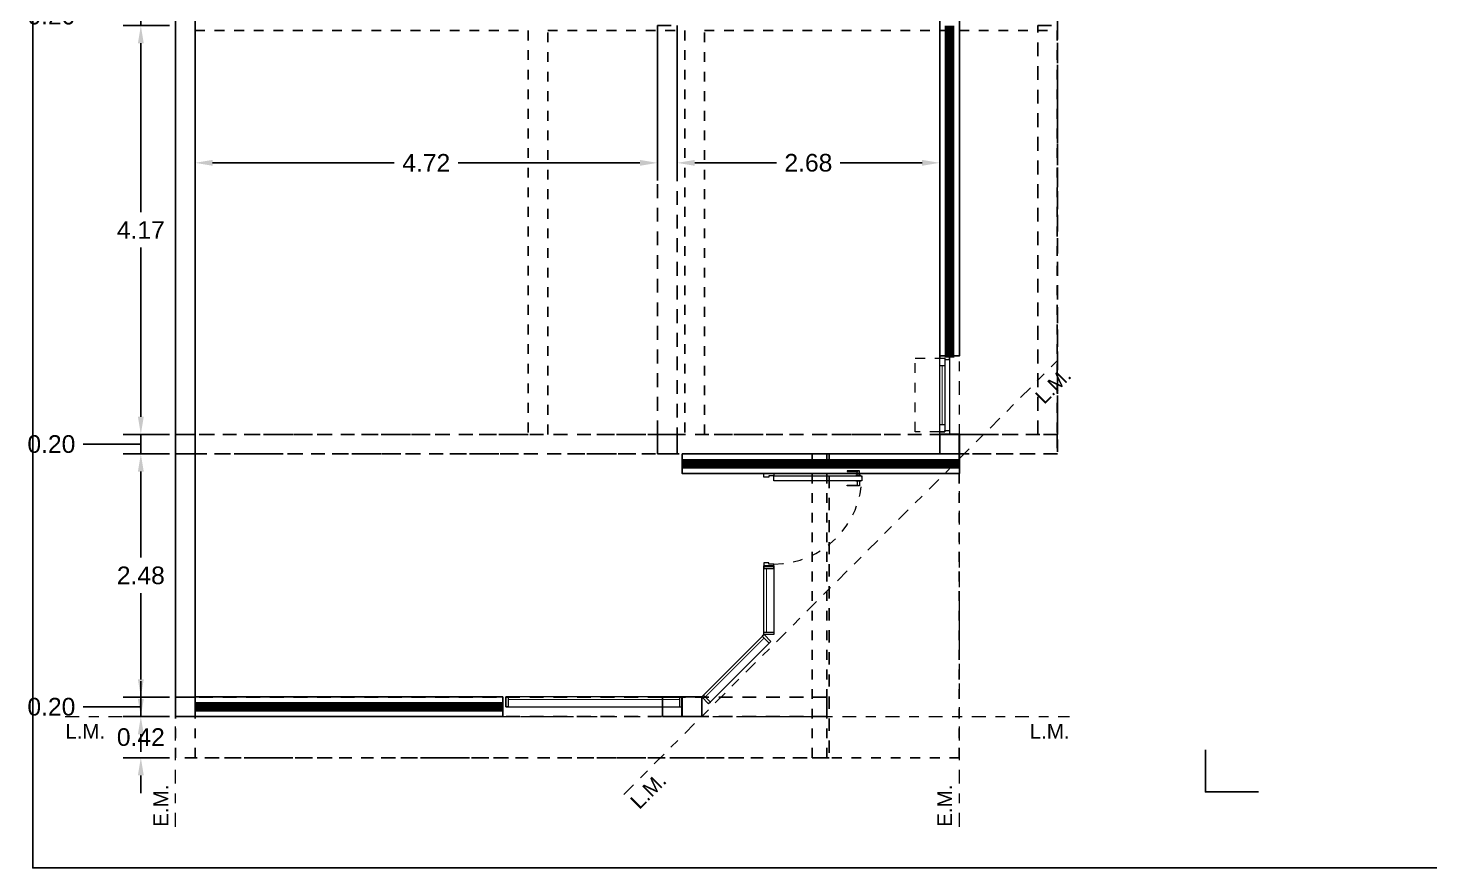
# Model space of a CAD drawing. Header units: metres. Extents: x -533726 to -533540, y -594667 to -594604.
# Drawn here: x -533655.53 to -533641.22, y -594628.27 to -594619.7 of the extents above; entities that cross this region are included whole.
import ezdxf
from ezdxf.enums import TextEntityAlignment as Align
from ezdxf.xclip import XClip

# ---------------------------------------------------------------- set-up
doc = ezdxf.new("R2010")
doc.units = ezdxf.units.M
doc.header["$LTSCALE"] = 0.5
doc.header["$XCLIPFRAME"] = 0
for name, pattern in [('ACAD_ISO07W100', [3, 0, -3]), ('HIDDEN', [0.375, 0.25, -0.125]), ('Hidden Line', [391.222223, 282.222223, -109]), ('LÍNEAS_OCULTAS2', [4.7625, 3.175, -1.5875]), ('RAYA-PUNTO', [0.625, 0.375, -0.1, 0.05, -0.1]), ('RAYITA-RAYITA', [0.175, 0.075, -0.1])]:
    doc.linetypes.add(name, pattern=pattern)
doc.layers.add('00_COTAS', color=2, linetype='Continuous', plot=False)
doc.layers.add('ayuda', color=6, linetype='Continuous', plot=False)
for name, color, linetype in [('A - MUROS', 5, 'Continuous'), ('A - PROYECCION', 9, 'HIDDEN'), ('c - LAD COM 20', 30, 'Continuous'), ('E - COLUMNAS', 4, 'Continuous'), ('E - LOSAS', 1, 'ACAD_ISO07W100'), ('E - VIGAS', 3, 'Hidden Line'), ('E - VIGAS encadenado', 2, 'Hidden Line')]:
    doc.layers.add(name, color=color, linetype=linetype)
doc.layers.add('A Eje', color=1, linetype='RAYA-PUNTO', lineweight=0)
doc.layers.add('B Carpinteria', color=1, linetype='Continuous', lineweight=0)
doc.layers.add('C Vidrio', color=7, linetype='Continuous', lineweight=0, true_color=0x62b7ad)
doc.styles.add('Arial 100', font='arial.ttf', dxfattribs={"height": 0.2})
doc.styles.get("Standard").update_dxf_attribs({"font": 'arial.ttf'})
doc.dimstyles.new('Standard Mod', dxfattribs={"dimtxt": 0.18, "dimasz": 0.18, "dimexe": 0.18, "dimexo": 0.0625, "dimgap": 0.09, "dimtad": 0, "dimtih": 1, "dimtoh": 1, "dimzin": 0, "dimdsep": 46, "dimtxsty": 'Standard', "dimcen": 0.09, "dimadec": 0, "dimazin": 0, "dimtfac": 1, "dimtofl": 0, "dimtmove": 0, "dimatfit": 3, "dimfxl": 1, "dimtolj": 1, "dimtzin": 0, "dimarcsym": 0})

# ---------------------------------------------------------------- blocks, each defined once
blk = doc.blocks.new('*U64')
at = {"color": 0, "linetype": 'ByBlock', "lineweight": -2}
blk.add_line((-1.5, 0), (12.167, 0), dxfattribs=at)
at = {"color": 0, "linetype": 'ByBlock', "lineweight": -2, "style": 'Arial 100'}
blk.add_text('L.M.', height=0.2, dxfattribs=at).set_placement((-1.5, -0.3))
blk.add_text('L.M.', height=0.2, dxfattribs=at).set_placement((12.167, -0.3), align=Align.RIGHT)
blk = doc.blocks.new('*U41')
at = {"color": 0, "linetype": 'ByBlock', "lineweight": -2}
blk.add_line((-1.5, 0), (28.167, 0), dxfattribs=at)
at = {"color": 0, "linetype": 'ByBlock', "lineweight": -2, "style": 'Arial 100'}
blk.add_text('E.M.', height=0.2, dxfattribs=at).set_placement((-1.5, 0.1))
blk = doc.blocks.new('*U63')
at = {"color": 0, "linetype": 'ByBlock', "lineweight": -2}
blk.add_line((-1.5, 0), (6.836, 0), dxfattribs=at)
at = {"color": 0, "linetype": 'ByBlock', "lineweight": -2, "style": 'Arial 100'}
blk.add_text('L.M.', height=0.2, dxfattribs=at).set_placement((-1.5, -0.3))
blk.add_text('L.M.', height=0.2, dxfattribs=at).set_placement((6.836, -0.3), align=Align.RIGHT)
blk = doc.blocks.new('lineas munic')
at = {"layer": 'A Eje', "ltscale": 0.5}
for name, p, xscale, yscale, zscale, rotation in [('*U41', (0, 0), 0.7500000000000007, 0.7500000000000007, 0.7500000000000007, 90), ('*U41', (8, 0), 0.7500000000000007, 0.7500000000000007, 0.7500000000000007, 90), ('*U63', (5.37, 0), 0.7499999999999999, 0.7499999999999999, 0.7499999999999999, 45.00000000000059)]:
    blk.add_blockref(name, p, dxfattribs=dict(at, xscale=xscale, yscale=yscale, zscale=zscale, rotation=rotation))
at = {"layer": 'A Eje', "ltscale": 0.5, "xscale": 0.75, "yscale": 0.75, "zscale": 0.75}
blk.add_blockref('*U64', (0, 0), dxfattribs=at)
blk = doc.blocks.new('*U70')
at = {"color": 0, "linetype": 'ByBlock', "lineweight": -2}
for points in [[(0, 0), (0.9, 0), (0.9, -0.1), (0, -0.1)], [(0, -0.1), (0, 0), (0.025, 0), (0.025, -0.05), (0.025, -0.05), (0.025, -0.1)], [(0.9, -0.1), (0.9, 0), (0.875, 0), (0.875, -0.05), (0.875, -0.05), (0.875, -0.1)]]:
    blk.add_lwpolyline(points, close=True, dxfattribs=at)
at = {"layer": 'C Vidrio', "linetype": 'ByBlock', "lineweight": -2, "const_width": 0.01}
blk.add_lwpolyline([(0.875, -0.025), (0.025, -0.025)], dxfattribs=at)
blk = doc.blocks.new('*U57')
at = {"color": 0, "linetype": 'ByBlock', "lineweight": -2}
for points in [[(0, 0), (1.8, 0), (1.8, -0.1), (0, -0.1)], [(0, -0.1), (0, 0), (0.025, 0), (0.025, -0.05), (0.025, -0.05), (0.025, -0.1)], [(1.8, -0.1), (1.8, 0), (1.775, 0), (1.775, -0.05), (1.775, -0.05), (1.775, -0.1)]]:
    blk.add_lwpolyline(points, close=True, dxfattribs=at)
at = {"layer": 'C Vidrio', "linetype": 'ByBlock', "lineweight": -2, "const_width": 0.01}
blk.add_lwpolyline([(1.775, -0.025), (0.025, -0.025)], dxfattribs=at)
blk = doc.blocks.new('*U72')
at = {"color": 0, "linetype": 'ByBlock', "lineweight": -2}
for points in [[(0, 0), (0.7, 0), (0.7, -0.1), (0, -0.1)], [(0, -0.1), (0, 0), (0.025, 0), (0.025, -0.05), (0.025, -0.05), (0.025, -0.1)], [(0.7, -0.1), (0.7, 0), (0.675, 0), (0.675, -0.05), (0.675, -0.05), (0.675, -0.1)]]:
    blk.add_lwpolyline(points, close=True, dxfattribs=at)
at = {"layer": 'C Vidrio', "linetype": 'ByBlock', "lineweight": -2, "const_width": 0.01}
blk.add_lwpolyline([(0.675, -0.025), (0.025, -0.025)], dxfattribs=at)
blk = doc.blocks.new('Picaporte - Planta')
at = {"color": 0, "linetype": 'ByBlock', "lineweight": -2}
blk.add_line((0.012, -0.005), (0.012, -0.045), dxfattribs=at)
blk.add_lwpolyline([(-0.025, -0.005), (0.025, -0.005), (0.025, 0), (-0.025, 0)], close=True, dxfattribs=at)
blk.add_lwpolyline([(-0.013, -0.005), (-0.013, -0.05), (0.112, -0.05), (0.112, -0.045), (0, -0.045)], dxfattribs=at)
blk = doc.blocks.new('*U54')
at = {"color": 0, "linetype": 'ByBlock', "lineweight": -2}
for points in [[(0.025, 0.9), (0.075, 0.9), (0.075, 0), (0.025, 0)], [(0, 0), (0.025, 0), (0.025, -0.05), (0.038, -0.05), (0.038, -0.1), (0, -0.1)], [(0.95, -0.1), (0.95, 0), (0.925, 0), (0.925, -0.05), (0.913, -0.05), (0.913, -0.1)]]:
    blk.add_lwpolyline(points, close=True, dxfattribs=at)
at = {"color": 0, "linetype": 'RAYITA-RAYITA', "lineweight": -2}
blk.add_arc((0.025, 0), 0.9, 360, 90, dxfattribs=at)
at = {"color": 0, "linetype": 'ByBlock', "lineweight": -2, "rotation": 270.0000000004495}
blk.add_blockref('Picaporte - Planta', (0.025, 0.862), dxfattribs=at)
at = {"color": 0, "linetype": 'ByBlock', "lineweight": -2, "xscale": -1, "rotation": 89.99999999955051}
blk.add_blockref('Picaporte - Planta', (0.075, 0.862), dxfattribs=at)
blk = doc.blocks.new('*U74')
at = {"color": 0, "linetype": 'ByBlock', "lineweight": -2}
for p, q in [((0.1, 0), (0.1, -0.05)), ((0.7, 0), (0.7, -0.05))]:
    blk.add_line(p, q, dxfattribs=at)
at = {"color": 0, "linetype": 'RAYITA-RAYITA', "lineweight": -2}
blk.add_lwpolyline([(0.025, 0), (0.025, 0.25), (0.775, 0.25), (0.775, 0)], dxfattribs=at)
at = {"color": 0, "linetype": 'ByBlock', "lineweight": -2}
for points in [[(0, 0), (0.8, 0), (0.8, -0.1), (0, -0.1)], [(0, -0.1), (0, 0), (0.025, 0), (0.025, -0.05), (0.0375, -0.05), (0.0375, -0.1)], [(0.025, 0), (0.775, 0), (0.775, -0.05), (0.025, -0.05)], [(0.8, -0.1), (0.8, 0), (0.775, 0), (0.775, -0.05), (0.7625, -0.05), (0.7625, -0.1)]]:
    blk.add_lwpolyline(points, close=True, dxfattribs=at)
at = {"layer": 'C Vidrio', "linetype": 'ByBlock', "lineweight": -2, "const_width": 0.01}
blk.add_lwpolyline([(0.7, -0.025), (0.1, -0.025)], dxfattribs=at)
blk = doc.blocks.new('CASA SEBA GONZALES - PLANTAS ARQ')
at = {"layer": 'A - MUROS'}
blk.add_lwpolyline([(523.833, 610.235), (523.833, 590.235), (527.173, 590.235), (527.173, 590.435), (524.033, 590.435), (524.033, 610.235)], dxfattribs=at)
for points in [[(531.833, 597.485), (531.833, 593.915), (531.633, 593.915), (531.633, 597.485)], [(529.003, 592.915), (531.633, 592.915), (531.633, 593.115), (531.833, 593.115), (531.833, 592.715), (529.003, 592.715)], [(529.203, 590.435), (529.003, 590.435), (529.003, 590.235), (529.203, 590.235)]]:
    blk.add_lwpolyline(points, close=True, dxfattribs=at)
at = {"layer": 'A - PROYECCION'}
blk.add_lwpolyline([(531.833, 607.235), (532.833, 607.235), (532.833, 592.915), (530.503, 592.915), (530.503, 589.815), (529.003, 589.815), (529.003, 589.815), (523.833, 589.815)], dxfattribs=at)
at = {"layer": 'ayuda'}
blk.add_lwpolyline([(522.376, 612.782), (566.855, 612.782), (566.855, 588.69), (522.376, 588.69)], close=True, dxfattribs=at)
at = {"layer": 'Defpoints', "flags": 128}
blk.add_lwpolyline([(534.344, 589.896), (534.344, 589.465), (534.885, 589.465)], dxfattribs=at)
at = {"layer": 'A Eje'}
blk.add_blockref('lineas munic', (523.833, 590.235), dxfattribs=at)
at = {"layer": 'B Carpinteria'}
for name, p, rotation in [('*U74', (531.633, 593.115), 90), ('*U54', (529.939, 592.715), 270), ('*U72', (529.839, 591.071), 90), ('*U70', (529.203, 590.435), 45)]:
    blk.add_blockref(name, p, dxfattribs=dict(at, rotation=rotation))
at = {"layer": 'B Carpinteria', "xscale": -1}
blk.add_blockref('*U57', (529.003, 590.435), dxfattribs=at)
blk = doc.blocks.new('COL PB')
at = {"layer": 'E - COLUMNAS'}
for points in [[(0, 2.68), (0.2, 2.68), (0.2, 2.88), (0, 2.88)], [(4.92, 2.68), (5.12, 2.68), (5.12, 2.88), (4.92, 2.88)], [(7.8, 2.68), (8, 2.68), (8, 2.88), (7.8, 2.88)], [(0, 0), (0.2, 0), (0.2, 0.2), (0, 0.2)], [(4.97, 0), (5.17, 0), (5.17, 0.2), (4.97, 0.2)]]:
    blk.add_lwpolyline(points, close=True, dxfattribs=at)
blk = doc.blocks.new('*D81')
at = {"layer": '00_COTAS', "color": 0, "lineweight": -2, "ltscale": 0.5, "transparency": 16777216}
for p, q in [((-533654.38, -594626.549), (-533654.38, -594626.369)), ((-533654.089, -594626.729), (-533654.56, -594626.729)), ((-533654.089, -594627.149), (-533654.56, -594627.149)), ((-533654.38, -594627.329), (-533654.38, -594627.509))]:
    blk.add_line(p, q, dxfattribs=at)
at = {"layer": '00_COTAS', "color": 0, "ltscale": 0.5, "transparency": 16777216}
for points in [[(-533654.41, -594626.549), (-533654.35, -594626.549), (-533654.38, -594626.729)], [(-533654.41, -594627.329), (-533654.35, -594627.329), (-533654.38, -594627.149)]]:
    blk.add_solid(points, dxfattribs=at)
at = {"layer": 'Defpoints', "color": 0, "ltscale": 0.5, "transparency": 16777216}
for p in [(-533654.38, -594626.729), (-533654.027, -594626.729), (-533654.027, -594627.149)]:
    blk.add_point(p, dxfattribs=at)
at = {"layer": '00_COTAS', "color": 0, "ltscale": 0.5, "transparency": 16777216, "insert": (-533654.38, -594626.939), "char_height": 0.18, "attachment_point": 5}
blk.add_mtext('\\A1;0.42', dxfattribs=at)
blk = doc.blocks.new('*D82')
at = {"layer": '00_COTAS', "color": 0, "lineweight": -2, "ltscale": 0.5, "transparency": 16777216}
for p, q in [((-533654.38, -594626.349), (-533654.38, -594626.169)), ((-533654.089, -594626.529), (-533654.56, -594626.529)), ((-533654.38, -594626.729), (-533654.38, -594626.529)), ((-533654.789, -594626.629), (-533654.969, -594626.629)), ((-533654.38, -594626.629), (-533654.789, -594626.629)), ((-533654.089, -594626.729), (-533654.56, -594626.729)), ((-533654.38, -594626.909), (-533654.38, -594627.089))]:
    blk.add_line(p, q, dxfattribs=at)
at = {"layer": '00_COTAS', "color": 0, "ltscale": 0.5, "transparency": 16777216}
for points in [[(-533654.41, -594626.349), (-533654.35, -594626.349), (-533654.38, -594626.529)], [(-533654.41, -594626.909), (-533654.35, -594626.909), (-533654.38, -594626.729)]]:
    blk.add_solid(points, dxfattribs=at)
at = {"layer": 'Defpoints', "color": 0, "ltscale": 0.5, "transparency": 16777216}
for p in [(-533654.38, -594626.529), (-533654.027, -594626.529), (-533654.027, -594626.729)]:
    blk.add_point(p, dxfattribs=at)
at = {"layer": '00_COTAS', "color": 0, "ltscale": 0.5, "transparency": 16777216, "insert": (-533655.293, -594626.629), "char_height": 0.18, "attachment_point": 5}
blk.add_mtext('\\A1;0.20', dxfattribs=at)
blk = doc.blocks.new('*D83')
at = {"layer": '00_COTAS', "color": 0, "lineweight": -2, "ltscale": 0.5, "transparency": 16777216}
for p, q in [((-533654.089, -594624.049), (-533654.56, -594624.049)), ((-533654.38, -594624.229), (-533654.38, -594625.107)), ((-533654.38, -594626.349), (-533654.38, -594625.47)), ((-533654.089, -594626.529), (-533654.56, -594626.529))]:
    blk.add_line(p, q, dxfattribs=at)
at = {"layer": '00_COTAS', "color": 0, "ltscale": 0.5, "transparency": 16777216}
for points in [[(-533654.41, -594624.229), (-533654.35, -594624.229), (-533654.38, -594624.049)], [(-533654.41, -594626.349), (-533654.35, -594626.349), (-533654.38, -594626.529)]]:
    blk.add_solid(points, dxfattribs=at)
at = {"layer": 'Defpoints', "color": 0, "ltscale": 0.5, "transparency": 16777216}
for p in [(-533654.38, -594624.049), (-533654.027, -594624.049), (-533654.027, -594626.529)]:
    blk.add_point(p, dxfattribs=at)
at = {"layer": '00_COTAS', "color": 0, "ltscale": 0.5, "transparency": 16777216, "insert": (-533654.38, -594625.289), "char_height": 0.18, "attachment_point": 5}
blk.add_mtext('\\A1;2.48', dxfattribs=at)
blk = doc.blocks.new('*D84')
at = {"layer": '00_COTAS', "color": 0, "lineweight": -2, "ltscale": 0.5, "transparency": 16777216}
for p, q in [((-533654.38, -594623.669), (-533654.38, -594623.489)), ((-533654.089, -594623.849), (-533654.56, -594623.849)), ((-533654.38, -594624.049), (-533654.38, -594623.849)), ((-533654.789, -594623.949), (-533654.969, -594623.949)), ((-533654.38, -594623.949), (-533654.789, -594623.949)), ((-533654.089, -594624.049), (-533654.56, -594624.049)), ((-533654.38, -594624.229), (-533654.38, -594624.409))]:
    blk.add_line(p, q, dxfattribs=at)
at = {"layer": '00_COTAS', "color": 0, "ltscale": 0.5, "transparency": 16777216}
for points in [[(-533654.41, -594623.669), (-533654.35, -594623.669), (-533654.38, -594623.849)], [(-533654.41, -594624.229), (-533654.35, -594624.229), (-533654.38, -594624.049)]]:
    blk.add_solid(points, dxfattribs=at)
at = {"layer": 'Defpoints', "color": 0, "ltscale": 0.5, "transparency": 16777216}
for p in [(-533654.38, -594623.849), (-533654.027, -594623.849), (-533654.027, -594624.049)]:
    blk.add_point(p, dxfattribs=at)
at = {"layer": '00_COTAS', "color": 0, "ltscale": 0.5, "transparency": 16777216, "insert": (-533655.293, -594623.949), "char_height": 0.18, "attachment_point": 5}
blk.add_mtext('\\A1;0.20', dxfattribs=at)
blk = doc.blocks.new('*D85')
at = {"layer": '00_COTAS', "color": 0, "lineweight": -2, "ltscale": 0.5, "transparency": 16777216}
for p, q in [((-533654.089, -594619.679), (-533654.56, -594619.679)), ((-533654.38, -594619.859), (-533654.38, -594621.583)), ((-533654.38, -594623.669), (-533654.38, -594621.944)), ((-533654.089, -594623.849), (-533654.56, -594623.849))]:
    blk.add_line(p, q, dxfattribs=at)
at = {"layer": '00_COTAS', "color": 0, "ltscale": 0.5, "transparency": 16777216}
for points in [[(-533654.41, -594619.859), (-533654.35, -594619.859), (-533654.38, -594619.679)], [(-533654.41, -594623.669), (-533654.35, -594623.669), (-533654.38, -594623.849)]]:
    blk.add_solid(points, dxfattribs=at)
at = {"layer": 'Defpoints', "color": 0, "ltscale": 0.5, "transparency": 16777216}
for p in [(-533654.38, -594619.679), (-533654.026, -594619.679), (-533654.027, -594623.849)]:
    blk.add_point(p, dxfattribs=at)
at = {"layer": '00_COTAS', "color": 0, "ltscale": 0.5, "transparency": 16777216, "insert": (-533654.38, -594621.764), "char_height": 0.18, "attachment_point": 5}
blk.add_mtext('\\A1;4.17', dxfattribs=at)
blk = doc.blocks.new('*D86')
at = {"layer": '00_COTAS', "color": 0, "lineweight": -2, "ltscale": 0.5, "transparency": 16777216}
for p, q in [((-533654.38, -594619.298), (-533654.38, -594619.118)), ((-533654.789, -594619.578), (-533654.969, -594619.578)), ((-533654.38, -594619.578), (-533654.789, -594619.578)), ((-533654.089, -594619.478), (-533654.56, -594619.478)), ((-533654.38, -594619.679), (-533654.38, -594619.478)), ((-533654.089, -594619.679), (-533654.56, -594619.679)), ((-533654.38, -594619.859), (-533654.38, -594620.039))]:
    blk.add_line(p, q, dxfattribs=at)
at = {"layer": '00_COTAS', "color": 0, "ltscale": 0.5, "transparency": 16777216}
for points in [[(-533654.41, -594619.298), (-533654.35, -594619.298), (-533654.38, -594619.478)], [(-533654.41, -594619.859), (-533654.35, -594619.859), (-533654.38, -594619.679)]]:
    blk.add_solid(points, dxfattribs=at)
at = {"layer": 'Defpoints', "color": 0, "ltscale": 0.5, "transparency": 16777216}
for p in [(-533654.38, -594619.478), (-533654.027, -594619.478), (-533654.026, -594619.679)]:
    blk.add_point(p, dxfattribs=at)
at = {"layer": '00_COTAS', "color": 0, "ltscale": 0.5, "transparency": 16777216, "insert": (-533655.293, -594619.578), "char_height": 0.18, "attachment_point": 5}
blk.add_mtext('\\A1;0.20', dxfattribs=at)
blk = doc.blocks.new('*D102')
at = {"layer": '00_COTAS', "color": 0, "lineweight": -2, "ltscale": 0.5, "transparency": 16777216}
for p, q in [((-533653.827, -594619.741), (-533653.827, -594621.259)), ((-533649.107, -594619.74), (-533649.107, -594621.259)), ((-533653.647, -594621.079), (-533651.793, -594621.079)), ((-533649.287, -594621.079), (-533651.14, -594621.079))]:
    blk.add_line(p, q, dxfattribs=at)
at = {"layer": '00_COTAS', "color": 0, "ltscale": 0.5, "transparency": 16777216}
for points in [[(-533653.647, -594621.049), (-533653.647, -594621.109), (-533653.827, -594621.079)], [(-533649.287, -594621.049), (-533649.287, -594621.109), (-533649.107, -594621.079)]]:
    blk.add_solid(points, dxfattribs=at)
at = {"layer": 'Defpoints', "color": 0, "ltscale": 0.5, "transparency": 16777216}
for p in [(-533653.827, -594619.679), (-533649.107, -594619.678), (-533649.107, -594621.079)]:
    blk.add_point(p, dxfattribs=at)
at = {"layer": '00_COTAS', "color": 0, "ltscale": 0.5, "transparency": 16777216, "insert": (-533651.467, -594621.079), "char_height": 0.18, "attachment_point": 5}
blk.add_mtext('\\A1;4.72', dxfattribs=at)
blk = doc.blocks.new('*D103')
at = {"layer": '00_COTAS', "color": 0, "lineweight": -2, "ltscale": 0.5, "transparency": 16777216}
for p, q in [((-533648.907, -594619.741), (-533648.907, -594621.259)), ((-533646.227, -594619.741), (-533646.227, -594621.259)), ((-533648.727, -594621.079), (-533647.892, -594621.079)), ((-533646.407, -594621.079), (-533647.241, -594621.079))]:
    blk.add_line(p, q, dxfattribs=at)
at = {"layer": '00_COTAS', "color": 0, "ltscale": 0.5, "transparency": 16777216}
for points in [[(-533648.727, -594621.049), (-533648.727, -594621.109), (-533648.907, -594621.079)], [(-533646.407, -594621.049), (-533646.407, -594621.109), (-533646.227, -594621.079)]]:
    blk.add_solid(points, dxfattribs=at)
at = {"layer": 'Defpoints', "color": 0, "ltscale": 0.5, "transparency": 16777216}
for p in [(-533648.907, -594619.679), (-533646.227, -594619.679), (-533646.227, -594621.079)]:
    blk.add_point(p, dxfattribs=at)
at = {"layer": '00_COTAS', "color": 0, "ltscale": 0.5, "transparency": 16777216, "insert": (-533647.567, -594621.079), "char_height": 0.18, "attachment_point": 5}
blk.add_mtext('\\A1;2.68', dxfattribs=at)

msp = doc.modelspace()

# ---------------------------------------------------------------- linework, layer by layer
at = {"layer": 'c - LAD COM 20', "ltscale": 0.5, "const_width": 0.1}
for points in [[(-533646.127, -594619.679), (-533646.127, -594623.067)], [(-533648.857, -594624.149), (-533646.027, -594624.149)], [(-533653.827, -594626.629), (-533650.686, -594626.629)]]:
    msp.add_lwpolyline(points, dxfattribs=at)
at = {"layer": 'E - LOSAS', "ltscale": 0.015}
for points in [[(-533653.827, -594619.729), (-533650.427, -594619.729), (-533650.427, -594623.849), (-533653.827, -594623.849)], [(-533650.227, -594619.729), (-533648.827, -594619.729), (-533648.827, -594623.849), (-533650.227, -594623.849)], [(-533648.627, -594619.729), (-533645.027, -594619.729), (-533645.027, -594623.849), (-533648.627, -594623.849)], [(-533653.827, -594624.049), (-533646.027, -594624.049), (-533646.027, -594627.149), (-533653.827, -594627.149)]]:
    msp.add_lwpolyline(points, close=True, dxfattribs=at)
at = {"layer": 'E - VIGAS', "ltscale": 0.001}
for points in [[(-533654.027, -594619.529), (-533653.827, -594619.529), (-533653.827, -594624.049), (-533654.027, -594624.049)], [(-533649.107, -594619.679), (-533648.907, -594619.679), (-533648.907, -594623.849), (-533649.107, -594623.849)], [(-533645.226, -594619.679), (-533645.026, -594619.679), (-533645.026, -594623.849), (-533645.226, -594623.849)], [(-533654.027, -594624.049), (-533654.027, -594623.849), (-533645.027, -594623.849), (-533645.027, -594624.049)], [(-533654.027, -594626.729), (-533654.027, -594626.529), (-533647.377, -594626.529), (-533647.377, -594626.729)]]:
    msp.add_lwpolyline(points, close=True, dxfattribs=at)
at = {"layer": 'E - VIGAS encadenado', "linetype": 'LÍNEAS_OCULTAS2', "ltscale": 0.05}
for points in [[(-533654.027, -594624.049), (-533653.827, -594624.049), (-533653.827, -594627.149), (-533654.027, -594627.149)], [(-533647.527, -594624.049), (-533647.377, -594624.049), (-533647.377, -594627.149), (-533647.527, -594627.149)]]:
    msp.add_lwpolyline(points, close=True, dxfattribs=at)

# ---------------------------------------------------------------- block references
ref = msp.add_blockref('CASA SEBA GONZALES - PLANTAS ARQ', (-534177.859, -595216.963))
XClip(ref).set_block_clipping_path([(520.6649409032, 587.6900110232), (549.5838671982, 613.896890943)])
at = {"layer": 'E - COLUMNAS'}
msp.add_blockref('COL PB', (-533654.027, -594626.729), dxfattribs=at)

# ---------------------------------------------------------------- dimensions: what is measured, and where the dimension line sits
at = {"layer": '00_COTAS', "ltscale": 0.5}
for base, p1, p2, picture, middle in [((-533654.38, -594619.478), (-533654.026, -594619.679), (-533654.027, -594619.478), '*D86', (-533655.059, -594619.578)), ((-533654.38, -594619.679), (-533654.027, -594623.849), (-533654.026, -594619.679), '*D85', (-533654.38, -594621.764)), ((-533654.38, -594623.849), (-533654.027, -594624.049), (-533654.027, -594623.849), '*D84', (-533655.059, -594623.949)), ((-533654.38, -594624.049), (-533654.027, -594626.529), (-533654.027, -594624.049), '*D83', (-533654.38, -594625.289)), ((-533654.38, -594626.529), (-533654.027, -594626.729), (-533654.027, -594626.529), '*D82', (-533655.059, -594626.629))]:
    dim = msp.add_linear_dim(base=base, p1=p1, p2=p2, angle=90, dimstyle='Standard Mod', override={"dimtmove": 1}, dxfattribs=at)
    dim.commit()
    dim.dimension.update_dxf_attribs({"geometry": picture, "text_midpoint": middle})
for base, p1, p2, picture, middle in [((-533649.107, -594621.079), (-533653.827, -594619.679), (-533649.107, -594619.678), '*D102', (-533651.467, -594621.079)), ((-533646.227, -594621.079), (-533648.907, -594619.679), (-533646.227, -594619.679), '*D103', (-533647.567, -594621.079))]:
    dim = msp.add_linear_dim(base=base, p1=p1, p2=p2, dimstyle='Standard Mod', dxfattribs=at)
    dim.commit()
    dim.dimension.update_dxf_attribs({"geometry": picture, "text_midpoint": middle})
dim = msp.add_linear_dim(base=(-533654.38, -594626.729), p1=(-533654.027, -594627.149), p2=(-533654.027, -594626.729), angle=90, dimstyle='Standard Mod', dxfattribs=at)
dim.commit()
dim.dimension.update_dxf_attribs({"geometry": '*D81', "text_midpoint": (-533654.38, -594626.939)})

doc.saveas('drawing.dxf')
